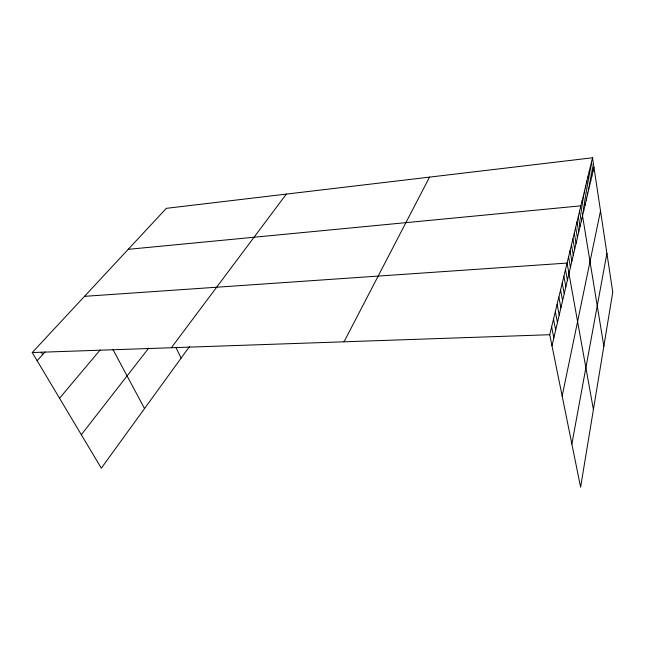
<?xml version="1.0" encoding="UTF-8"?>
<svg xmlns="http://www.w3.org/2000/svg" width="645" height="645" viewBox="0 0 645 645"><rect width="100%" height="100%" fill="white"/><g stroke="black" fill="none" stroke-linecap="round" stroke-linejoin="round"><path stroke-width="0.97" d="M571.865 444.002L606.897 253.324M562.158 396.046L600.519 210.923M551.983 345.776L593.948 167.273M592.521 157.783L612.75 292.193L580.613 487.217L549.75 334.723L592.521 157.783L166.345 208.335L32.25 352.533L101.313 468.189L189.549 346.462M344.027 341.81L429.546 177.109M171.36 347.752L286.315 194.105M81.318 434.722L148.656 348.203M59.534 398.231L100.136 349.993M37.12 360.692L45.069 351.985M128.218 249.333L580.903 205.836L603.841 346.244M84.511 296.337L567.068 263.071L593.408 409.559M32.25 352.533L549.75 334.723M41.215 352.194L42.651 354.637M112.851 349.332L144.528 408.567M175.9 347.373L181.116 358.096M551.644 326.862L553.845 337.859M553.507 319.17L555.668 330.111M555.329 311.64L557.449 322.524M557.111 304.263L559.199 315.099M558.852 297.039L560.908 307.818M560.561 289.968L562.585 300.691M562.238 283.042L564.222 293.709M563.883 276.245L565.834 286.864M565.488 269.594L567.407 280.148M568.568 256.855L570.43 267.304M570.043 250.76L571.873 261.161M571.486 244.778L573.292 255.13M572.905 238.908L574.687 249.204M574.3 233.143L576.05 243.383M575.671 227.483L577.396 237.674M577.009 221.928L578.71 232.063M578.331 216.47L580.008 226.556M579.629 211.1L581.282 221.138M582.153 200.651L583.765 210.584M583.386 195.564L584.975 205.449M584.596 190.557L586.16 200.393M586.95 180.802L588.474 190.533M585.781 185.639L587.329 195.419M588.103 176.045L589.611 185.728M589.232 171.368L590.715 181.003M591.441 162.234L592.884 171.772M590.344 166.765L591.812 176.351"/></g></svg>
